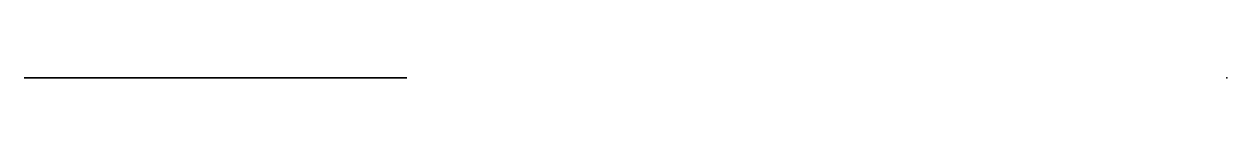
# Model space of a CAD drawing. Header units: centimetres. Extents: x -6.53 to 0, y 0 to 0.
import ezdxf

# ---------------------------------------------------------------- set-up
doc = ezdxf.new("R2010")
doc.units = ezdxf.units.CM
doc.header["$MEASUREMENT"] = 0
doc.layers.add('Container_LeftMiddle v1_Sketch1', color=7, linetype='Continuous')

msp = doc.modelspace()

# ---------------------------------------------------------------- linework, layer by layer
at = {"layer": 'Container_LeftMiddle v1_Sketch1'}
for p, q in [((-6.527, 0, 1.301), (-5, 0, 7)), ((-5.977, 0, 1.301), (-6.527, 0, 1.301)), ((-4.45, 0, 7), (-5.977, 0, 1.301)), ((-5, 0, 7), (-4.45, 0, 7))]:
    msp.add_line(p, q, dxfattribs=at)
msp.add_point((0, 0), dxfattribs=at)

doc.saveas('drawing.dxf')
